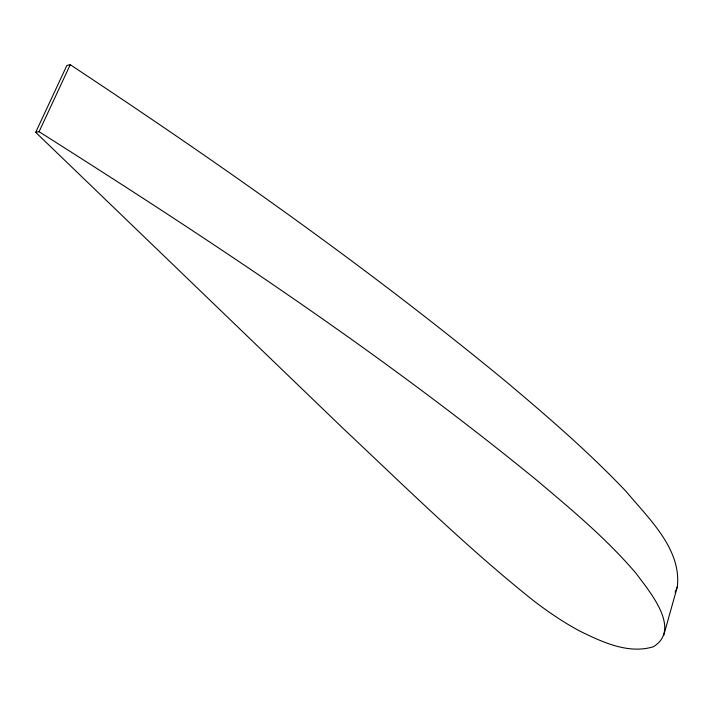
<?xml version="1.0" encoding="UTF-8"?>
<svg xmlns="http://www.w3.org/2000/svg" width="714" height="714" viewBox="0 0 714 714"><rect width="100%" height="100%" fill="white"/><g stroke="black" fill="none" stroke-linecap="round" stroke-linejoin="round"><path stroke-width="1.07" d="M663.717 635.38L677.274 586.997C681.879 548.941 648.214 518.105 626.116 491.437C588.443 451.828 546.995 416.039 505.182 380.919C366.755 266.858 219.778 163.604 70.249 64.715L66.866 65.483L35.7 132.331L342.211 427.57C404.731 486.395 466.126 546.87 533.269 600.501C548.084 611.818 563.533 622.394 579.991 631.176C602.223 642.029 628.347 654.435 653.417 646.732C682.173 628.998 648.544 590.451 636.013 573.288C606.364 538.561 571.111 509.198 536.294 479.862C379.446 351.734 209.996 239.966 39.074 131.697L35.7 132.331M677.274 586.997L675.819 590.746M39.074 131.697L70.249 64.715M675.417 591.504L675.06 592.12"/></g></svg>
